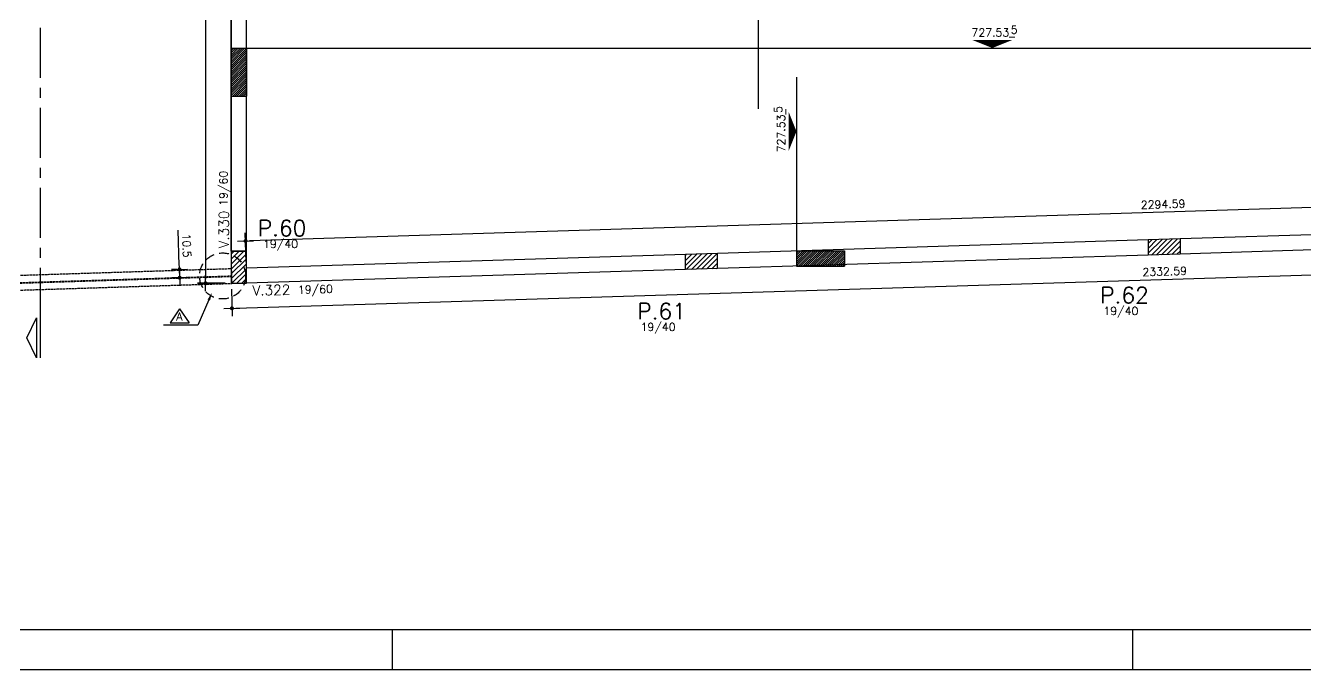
# Model space of a CAD drawing. Header units: inches. Extents: x 0 to 5940, y 0 to 4205.
# Drawn here: x 1329 to 2928, y 0 to 805 of the extents above; entities that cross this region are included whole.
import ezdxf
from ezdxf.enums import TextEntityAlignment as Align

# ---------------------------------------------------------------- set-up
doc = ezdxf.new("R2010")
doc.units = ezdxf.units.IN
doc.header["$LTSCALE"] = 50
doc.header["$MEASUREMENT"] = 0
doc.linetypes.add('CENTER', pattern=[2, 1.25, -0.25, 0.25, -0.25])
doc.linetypes.add('HIDDEN', pattern=[0.375, 0.25, -0.125])
doc.layers.get('0').update_dxf_attribs({"color": 1})
for name, color, linetype in [('CORTE-FORMA', 1, 'Continuous'), ('COTA', 6, 'Continuous'), ('ESTRUTURA METALICA', 80, 'HIDDEN'), ('FO-HACHURA_PILAR-MORRE', 252, 'Continuous'), ('FO-TEXTO-VIGAS', 3, 'Continuous'), ('FOLHA', 7, 'Continuous'), ('NIVEL', 3, 'Continuous'), ('P-M', 7, 'Continuous'), ('TEXTO', 3, 'Continuous')]:
    doc.layers.add(name, color=color, linetype=linetype)
doc.layers.add('FO-Textos dos pilares', color=3, linetype='Continuous', lineweight=20)
doc.layers.add('FO-Vigas', color=2, linetype='Continuous', lineweight=30)
doc.styles.add('ROMANS', font='romans.shx')
doc.dimstyles.new('COTA_50', dxfattribs={"dimscale": 5, "dimtxt": 2, "dimasz": 1, "dimexe": 2, "dimexo": 1.5, "dimgap": 1, "dimtad": 1, "dimzin": 12, "dimdsep": 46, "dimtxsty": 'ROMANS', "dimblk1": 'COTA', "dimblk2": 'COTA', "dimsah": 1, "dimcen": -4, "dimdle": 1.5, "dimclrd": 6, "dimclre": 6, "dimclrt": 3, "dimadec": 0, "dimazin": 0, "dimtfac": 1, "dimtofl": 0, "dimtmove": 0, "dimatfit": 3, "dimldrblk": 'COTA', "dimfxl": 1, "dimtolj": 1, "dimtzin": 12, "dimarcsym": 0})
pattern_1 = [(45, (-10928.0438, 9121.8574), (-3.0935922, 3.0935922), [])]

# ---------------------------------------------------------------- blocks, each defined once
blk = doc.blocks.new('COTA')
at = {"layer": 'COTA'}
for p, q in [((2, 0), (-2, 0)), ((0, -2), (0, 2))]:
    blk.add_line(p, q, dxfattribs=at)
at = {"layer": 'COTA', "const_width": 0.5}
blk.add_lwpolyline([(-0.25, 0, 1), (0.25, 0, 1)], format="xyb", close=True, dxfattribs=at)
blk = doc.blocks.new('*D160')
at = {"layer": 'COTA', "color": 6, "lineweight": -2, "transparency": 16777216}
for p, q in [((1521.2, 505.1), (1519.9, 549.1)), ((1518, 500), (1511.4, 499.8)), ((1518.3, 489.5), (1511.7, 489.3)), ((1521.9, 484.6), (1522, 479.6))]:
    blk.add_line(p, q, dxfattribs=at)
at = {"layer": 'Defpoints', "color": 0, "transparency": 16777216}
for p in [(1521.4, 500.1), (1525.4, 500.2), (1525.8, 489.7)]:
    blk.add_point(p, dxfattribs=at)
at = {"layer": 'COTA', "color": 6, "lineweight": -2, "transparency": 16777216, "xscale": 5, "yscale": 5, "zscale": 5}
for p, rotation in [((1521.4, 500.1), 271.7916280746379), ((1521.7, 489.6), 91.79162807463788)]:
    blk.add_blockref('COTA', p, dxfattribs=dict(at, rotation=rotation))
at = {"layer": 'COTA', "color": 3, "transparency": 16777216, "insert": (1530.5, 529.9), "char_height": 10, "attachment_point": 5, "rotation": 271.7916, "style": 'ROMANS'}
blk.add_mtext('\\A1;10.5', dxfattribs=at)
blk = doc.blocks.new('A$7E7C12FE37355')
at = {"layer": 'ESTRUTURA METALICA'}
for p, q in [((3305, 179), (3305, 9139)), ((3305, 9139), (3495, 9139)), ((3397, 179), (3397, 9139)), ((3400, 179), (3400, 9139)), ((3403, 179), (3403, 9139)), ((3495, 9139), (3495, 179)), ((871, 4617), (3397, 4617)), ((871, 4427), (871, 4617)), ((871, 4525), (3397, 4525)), ((871, 4522), (3397, 4522)), ((871, 4519), (3397, 4519)), ((3397, 4617), (3397, 4427)), ((3397, 4427), (871, 4427)), ((854, 190), (6704, 376)), ((6704, 376), (6710, 186)), ((860, 0), (854, 190)), ((857, 98), (6707, 284)), ((857, 95), (6707, 281)), ((857, 92), (6707, 278)), ((6710, 186), (860, 0)), ((3495, 179), (3305, 179))]:
    blk.add_line(p, q, dxfattribs=at)
blk = doc.blocks.new('*D417')
at = {"color": 6, "lineweight": -2, "transparency": 16777216}
for p, q in [((3917.7, 547.5), (3918.8, 513.7)), ((1592, 451.5), (3913.5, 523.5)), ((1586.3, 475.2), (1587.3, 441.4))]:
    blk.add_line(p, q, dxfattribs=at)
at = {"layer": 'Defpoints', "color": 0, "transparency": 16777216}
for p in [(3917.5, 555), (3918.5, 523.7), (1586, 482.7)]:
    blk.add_point(p, dxfattribs=at)
at = {"color": 6, "lineweight": -2, "transparency": 16777216, "xscale": 5, "yscale": 5, "zscale": 5}
for p, rotation in [((3918.5, 523.7), 1.776226677993121), ((1587, 451.4), 181.7762266779932)]:
    blk.add_blockref('COTA', p, dxfattribs=dict(at, rotation=rotation))
at = {"color": 3, "transparency": 16777216, "insert": (2752.4, 497.5), "char_height": 10, "attachment_point": 5, "rotation": 1.7762, "style": 'ROMANS'}
blk.add_mtext('\\A1;2332.59', dxfattribs=at)
blk = doc.blocks.new('*D418')
at = {"color": 6, "lineweight": -2, "transparency": 16777216}
for p, q in [((3898.3, 580.9), (3897.1, 617.4)), ((3892.4, 607.2), (1609, 535.8)), ((1604.8, 509.2), (1603.6, 545.6))]:
    blk.add_line(p, q, dxfattribs=at)
at = {"layer": 'Defpoints', "color": 0, "transparency": 16777216}
for p in [(3898.5, 573.4), (1604, 535.6), (1605, 501.7)]:
    blk.add_point(p, dxfattribs=at)
at = {"color": 6, "lineweight": -2, "transparency": 16777216, "xscale": 5, "yscale": 5, "zscale": 5}
for p, rotation in [((3897.4, 607.4), 1.791628074622853), ((1604, 535.6), 181.7916280746228)]:
    blk.add_blockref('COTA', p, dxfattribs=dict(at, rotation=rotation))
at = {"color": 3, "transparency": 16777216, "insert": (2750.4, 581.5), "char_height": 10, "attachment_point": 5, "rotation": 1.7916, "style": 'ROMANS'}
blk.add_mtext('\\A1;2294.59', dxfattribs=at)
blk = doc.blocks.new('*D433')
at = {"color": 6, "lineweight": -2, "transparency": 16777216}
for p, q in [((1578.5, 1224.7), (1544, 1224.7)), ((1554, 1219.7), (1554, 487.7)), ((1578.5, 482.7), (1544, 482.7))]:
    blk.add_line(p, q, dxfattribs=at)
at = {"layer": 'Defpoints', "color": 0, "transparency": 16777216}
for p in [(1586, 1224.7), (1554, 482.7), (1586, 482.7)]:
    blk.add_point(p, dxfattribs=at)
at = {"color": 6, "lineweight": -2, "transparency": 16777216, "xscale": 5, "yscale": 5, "zscale": 5}
for p, rotation in [((1554, 1224.7), 90), ((1554, 482.7), 270)]:
    blk.add_blockref('COTA', p, dxfattribs=dict(at, rotation=rotation))
at = {"color": 3, "transparency": 16777216, "insert": (1544, 853.7), "char_height": 10, "attachment_point": 5, "rotation": 90, "style": 'ROMANS'}
blk.add_mtext('\\A1;741.95', dxfattribs=at)

msp = doc.modelspace()

# ---------------------------------------------------------------- hatches: boundary and pattern name
at = {"layer": 'CORTE-FORMA'}
h = msp.add_hatch(dxfattribs=at)
h.set_pattern_fill('ANSI31', color=70, scale=15)
h.set_pattern_definition([(45, (-10708.8234, 9118.8574), (-1.32582521, 1.32582521), [])])
h.paths.add_polyline_path([(1605.024, 776.802), (1605.024, 716.802), (1586.024, 716.802), (1586.024, 776.802)])
h = msp.add_hatch(dxfattribs=at)
h.set_pattern_fill('ANSI31', color=70, scale=15)
h.set_pattern_definition([(45, (-10700.8234, 9122.117), (-1.32582521, 1.32582521), [])])
h.paths.add_polyline_path([(2292.4, 523.184), (2352.4, 523.184), (2352.4, 504.184), (2292.4, 504.184)])
at = {"layer": 'FO-HACHURA_PILAR-MORRE'}
h = msp.add_hatch(dxfattribs=at)
h.set_pattern_fill('ANSI31', color=256, scale=35)
h.set_pattern_definition(pattern_1)
h.paths.add_polyline_path([(2731.758, 536.927), (2731.758, 517.918), (2771.758, 519.169), (2771.758, 538.179)])
h = msp.add_hatch(dxfattribs=at)
h.set_pattern_fill('ANSI31', color=256, scale=35)
h.set_pattern_definition(pattern_1)
h.paths.add_polyline_path([(1605.024, 522.707), (1595.524, 522.707), (1586.024, 522.707), (1586.024, 502.707), (1586.024, 482.707), (1595.524, 482.707), (1605.024, 482.707), (1605.024, 502.707)])
h = msp.add_hatch(dxfattribs=at)
h.set_pattern_fill('ANSI31', color=256, scale=35)
h.set_pattern_definition(pattern_1)
h.paths.add_polyline_path([(2153.524, 499.831), (2153.524, 518.84), (2193.524, 520.092), (2193.524, 501.082)])

# ---------------------------------------------------------------- linework, layer by layer
msp.add_lwpolyline([(1586.024, 522.707), (1605.024, 522.707), (1605.024, 1174.67), (1586.024, 1174.67)], close=True)
at = {"layer": 'CORTE-FORMA', "color": 8}
for p, q in [((2244.4, 1052.17), (2244.4, 700.832)), ((1605.024, 776.802), (3330.991, 776.802)), ((2292.4, 740.276), (2292.4, 523.184))]:
    msp.add_line(p, q, dxfattribs=at)
at = {"layer": 'CORTE-FORMA'}
for p, q in [((1586.024, 776.802), (1605.024, 776.802)), ((1586.024, 716.802), (1586.024, 776.802)), ((1605.024, 776.802), (1605.024, 716.802)), ((1586.024, 716.802), (1605.024, 716.802)), ((2292.4, 523.184), (2352.4, 523.184)), ((2292.4, 523.184), (2292.4, 504.184)), ((2352.4, 523.184), (2352.4, 504.184)), ((2292.4, 504.184), (2352.4, 504.184))]:
    msp.add_line(p, q, dxfattribs=at)
at = {"layer": 'FO-Vigas'}
for p, q in [((1586.024, 522.707), (1586.024, 982.707)), ((1605.024, 522.707), (1605.024, 982.707)), ((3309.991, 555.015), (2771.758, 538.179)), ((2731.758, 536.927), (2193.524, 520.092)), ((3309.991, 536.005), (2771.758, 519.169)), ((2153.524, 518.84), (1605.024, 501.683)), ((2731.758, 517.918), (2193.524, 501.082)), ((2153.524, 499.831), (1605.024, 482.674))]:
    msp.add_line(p, q, dxfattribs=at)
at = {"layer": 'FOLHA', "color": 1}
msp.add_line((125, 50), (5895, 50), dxfattribs=at)
at = {"layer": 'FOLHA'}
for p, q in [((1787.576, 0), (1787.576, 50)), ((2712.576, 0), (2712.576, 50))]:
    msp.add_line(p, q, dxfattribs=at)
msp.add_lwpolyline([(0, 4205), (0, 0), (5940, 0), (5940, 4205)], close=True, dxfattribs=at)
at = {"layer": 'NIVEL', "color": 1}
for points in [[(2537.082, 776.802, 0, 50, 0), (2537.082, 786.802, 50, 50, 0)], [(2292.4, 672.549, 0, 50, 0), (2282.4, 672.549, 50, 50, 0)]]:
    msp.add_lwpolyline(points, format="xyseb", dxfattribs=at)
at = {"layer": 'P-M'}
for p, q in [((2771.758, 538.179), (2731.758, 536.927)), ((2731.758, 536.927), (2731.758, 517.918)), ((2771.758, 538.179), (2771.758, 519.169)), ((2193.524, 520.092), (2153.524, 518.84)), ((2153.524, 499.831), (2153.524, 518.84)), ((2193.524, 501.082), (2193.524, 520.092)), ((2771.758, 519.169), (2731.758, 517.918)), ((2193.524, 501.082), (2153.524, 499.831))]:
    msp.add_line(p, q, dxfattribs=at)
msp.add_lwpolyline([(1605.024, 522.707), (1595.524, 522.707), (1586.024, 522.707), (1586.024, 502.707), (1586.024, 482.707), (1595.524, 482.707), (1605.024, 482.707), (1605.024, 502.707), (1605.024, 522.707)], close=True, dxfattribs=at)
at = {"layer": 'TEXTO', "color": 8, "linetype": 'CENTER'}
msp.add_line((1347.894, 439.564), (1347.894, 3797.333), dxfattribs=at)
at = {"layer": 'TEXTO', "color": 210, "linetype": 'Continuous'}
for p, q in [((1521.62, 450.951), (1509.823, 433.396)), ((1521.62, 450.951), (1533.418, 433.396)), ((1509.823, 433.396), (1533.418, 433.396))]:
    msp.add_line(p, q, dxfattribs=at)
at = {"layer": 'TEXTO', "color": 8}
for p, q in [((1558.091, 461.817), (1544.474, 430.221)), ((1544.474, 430.221), (1501.531, 430.221))]:
    msp.add_line(p, q, dxfattribs=at)
at = {"layer": 'TEXTO', "color": 3}
msp.add_line((1347.894, 389.564), (1347.894, 439.564), dxfattribs=at)
msp.add_lwpolyline([(1342.894, 439.564), (1342.894, 389.564), (1330.894, 414.564), (1342.894, 439.564)], dxfattribs=at)
at = {"layer": 'TEXTO', "color": 210, "linetype": 'HIDDEN'}
msp.add_circle((1575.328, 491.847), 28.791, dxfattribs=at)
at = {"layer": 'TEXTO', "color": 8}
msp.add_solid([(1559.622, 461.158), (1556.56, 462.477), (1562.049, 471.001)], dxfattribs=at)

# ---------------------------------------------------------------- block references
at = {"xscale": 0.1, "yscale": 0.1, "zscale": 0.1}
msp.add_blockref('A$7E7C12FE37355', (915.761, 463.537), dxfattribs=at)

# ---------------------------------------------------------------- texts
at = {"layer": 'FO-TEXTO-VIGAS', "style": 'ROMANS'}
for rotation, p in [(90, (1581.339, 579.529)), (1.467391, (1669.502, 469.576))]:
    msp.add_text('19/60', height=10, rotation=rotation, dxfattribs=at).set_placement(p)
at = {"layer": 'FO-TEXTO-VIGAS', "color": 1, "style": 'ROMANS'}
for s, rotation, p in [('V.330', 90, (1583.171, 526.291)), ('V.322', 1.467391, (1612.934, 467.306))]:
    msp.add_text(s, height=12.5, rotation=rotation, dxfattribs=at).set_placement(p)
at = {"layer": 'FO-Textos dos pilares', "color": 1, "style": 'ROMANS'}
for s, p in [('P.60', (1619.148, 541.658)), ('P.62', (2671.716, 457.776)), ('P.61', (2093.463, 437.779))]:
    msp.add_text(s, height=20, dxfattribs=at).set_placement(p)
at = {"layer": 'FO-Textos dos pilares', "color": 3, "style": 'ROMANS'}
for p in [(1625.88, 526.966), (2675.834, 443.084), (2097.581, 423.086)]:
    msp.add_text('19/40', height=10, dxfattribs=at).set_placement(p)
at = {"layer": 'NIVEL', "color": 3, "style": 'ROMANS'}
for s, p in [('727.53_', (2537.97, 791.156)), ('5', (2564.376, 794.696))]:
    msp.add_text(s, height=10, dxfattribs=at).set_placement(p, align=Align.CENTER)
for s, p in [('5', (2274.507, 699.844)), ('727.53_', (2278.047, 673.437))]:
    msp.add_text(s, height=10, rotation=90, dxfattribs=at).set_placement(p, align=Align.CENTER)
at = {"layer": 'TEXTO', "color": 210, "linetype": 'HIDDEN', "style": 'ROMANS'}
msp.add_text('A', height=10, dxfattribs=at).set_placement((1517.477, 436.307))

# ---------------------------------------------------------------- dimensions: what is measured, and where the dimension line sits
dim = msp.add_linear_dim(base=(1554.023, 482.707), p1=(1586.024, 1224.657), p2=(1586.024, 482.707), angle=90, dimstyle='COTA_50')
dim.commit()
dim.dimension.update_dxf_attribs({"geometry": '*D433', "text_midpoint": (1544.023, 853.682)})
for p1, p2, distance, picture, middle in [((3898.491, 573.423), (1605.024, 501.683), -33.977, '*D418', (2750.383, 581.509)), ((1586.024, 482.707), (3917.491, 555.008), -31.367, '*D417', (2752.42, 497.501))]:
    dim = msp.add_aligned_dim(p1=p1, p2=p2, distance=distance, dimstyle='COTA_50')
    dim.commit()
    dim.dimension.update_dxf_attribs({"geometry": picture, "text_midpoint": middle})
at = {"layer": 'COTA'}
dim = msp.add_aligned_dim(p1=(1525.778, 489.7), p2=(1525.45, 500.195), distance=4.056, dimstyle='COTA_50', dxfattribs=at)
dim.commit()
dim.dimension.update_dxf_attribs({"geometry": '*D160', "text_midpoint": (1530.467, 529.89)})

doc.saveas('drawing.dxf')
